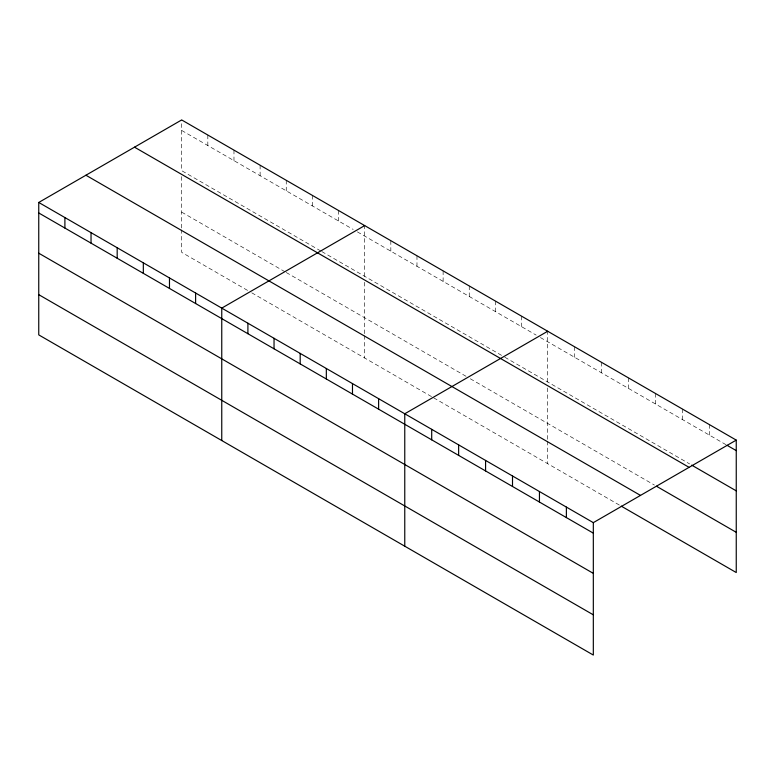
<?xml version="1.0" encoding="UTF-8"?>
<svg xmlns="http://www.w3.org/2000/svg" width="775" height="775" viewBox="0 0 775 775"><rect width="100%" height="100%" fill="white"/><g stroke="black" fill="none" stroke-linecap="round" stroke-linejoin="round"><path stroke-width="0.58" stroke-dasharray="3.88 2.91" d="M364.686 276.336L364.686 225.593M547.702 381.988L547.702 331.254M181.679 130.442L353.187 229.458M357.372 231.87L536.193 335.12M540.378 337.532L725.894 444.637M320.772 250.974L181.679 170.674L181.679 119.941M321.819 251.575L503.779 356.636M504.825 357.236L689.634 463.934M181.679 212.127L285.21 271.899M286.256 272.509L466.133 376.35M470.309 378.772L654.41 485.053M247.564 290.402L181.679 252.359L181.679 229.884M251.749 292.814L432.663 397.265M433.709 397.866L620.213 505.552M709.319 424.564L709.319 435.066M682.378 409.016L682.378 419.517M655.447 393.458L655.447 403.959M628.506 377.909L628.506 388.411M601.574 362.361L601.574 372.862M574.633 346.803L574.633 357.304M547.702 387.917L547.702 440.016M547.702 441.198L547.702 463.683M521.556 316.161L521.556 326.662M495.409 301.068L495.409 311.569M469.262 285.975L469.262 296.476M443.126 270.882L443.126 281.383M416.979 255.789L416.979 266.29M390.832 240.686L390.832 251.197M364.686 282.255L364.686 334.354M364.686 335.536L364.686 358.021M338.549 210.5L338.549 221.001M312.403 195.407L312.403 205.908M286.256 180.313L286.256 190.815M260.119 165.22L260.119 175.722M233.972 150.127L233.972 160.628M207.826 135.034L207.826 145.535M181.679 176.593L181.679 228.693"/><path stroke-width="1.16" d="M593.321 573.374L593.321 522.641L38.75 202.459L38.75 334.887L593.321 655.059L593.321 573.374L38.75 253.202M621.25 506.143L736.25 572.541L736.25 440.113L181.679 119.941L38.75 202.459M364.686 225.593L221.757 308.121L221.757 440.539M547.702 331.254L404.763 413.772L404.763 546.201M593.321 522.641L736.25 440.113M726.931 445.238L736.25 450.614M691.697 465.136L736.25 490.856M134.511 147.172L689.082 467.344M656.473 486.245L736.25 532.309M85.918 175.227L640.489 495.399M38.75 212.96L593.321 533.142M38.75 294.655L593.321 614.827M566.38 507.083L566.38 517.584M539.448 491.534L539.448 502.035M512.507 475.986L512.507 486.487M485.576 460.427L485.576 470.929M458.635 444.879L458.635 455.38M431.704 429.331L431.704 439.832M378.617 398.679L378.617 409.181M352.48 383.586L352.48 394.088M326.333 368.493L326.333 378.994M300.187 353.4L300.187 363.901M274.04 338.307L274.04 348.808M247.903 323.214L247.903 333.715M195.61 293.028L195.61 303.529M169.473 277.934L169.473 288.436M143.327 262.841L143.327 273.343M117.18 247.738L117.18 258.249M91.033 232.645L91.033 243.147M64.897 217.552L64.897 228.053"/></g></svg>
